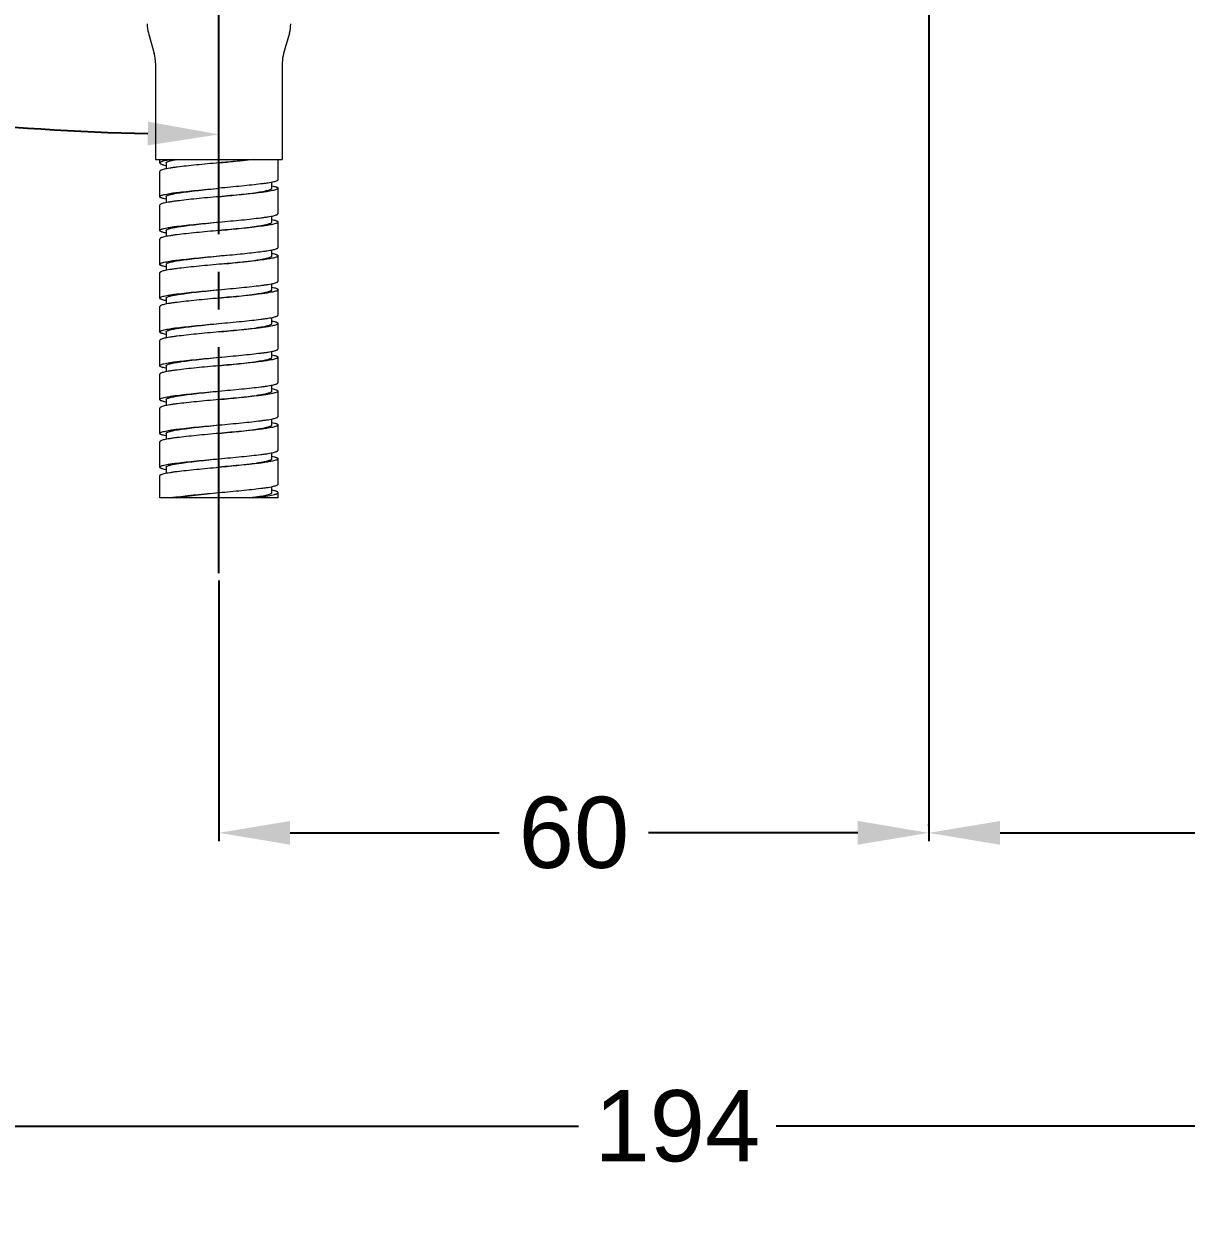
# Model space of a CAD drawing. Header units: millimetres. Extents: x 5859 to 6700, y -2125 to -1530.
# Drawn here: x 6477.3 to 6575.4, y -2013.7 to -1913.7 of the extents above; entities that cross this region are included whole.
import ezdxf

# ---------------------------------------------------------------- set-up
doc = ezdxf.new("R2010")
doc.units = ezdxf.units.MM
doc.linetypes.add('CENTER2', pattern=[28.575, 19.05, -3.175, 3.175, -3.175])
doc.layers.add('5', color=2, linetype='Continuous', lineweight=9)
doc.layers.add('CENTER', color=1, linetype='CENTER2')
doc.styles.get("Standard").update_dxf_attribs({"font": 'arial.ttf'})
doc.dimstyles.new('A4', dxfattribs={"dimtxt": 4, "dimasz": 3.5, "dimexe": 0.7, "dimexo": 0.625, "dimgap": 0.5, "dimtad": 1, "dimdec": 1, "dimdsep": 46, "dimtxsty": 'Standard', "dimcen": 2.5, "dimclrd": 5, "dimclre": 5, "dimclrt": 7, "dimadec": 3, "dimazin": 2, "dimtfac": 1, "dimtdec": 1, "dimtmove": 0, "dimatfit": 3, "dimfxl": 1.25, "dimarcsym": 0})

# ---------------------------------------------------------------- blocks, each defined once
blk = doc.blocks.new('*D98')
at = {"layer": '5', "color": 3, "lineweight": -2, "transparency": 16777216}
for p, q in [((6585.44, -1767.38), (6366.37, -1767.38)), ((6367.07, -1773.38), (6367.07, -1896.83)), ((6367.07, -2032.14), (6367.07, -1908.69)), ((6367.7, -2038.14), (6367.77, -2038.14))]:
    blk.add_line(p, q, dxfattribs=at)
at = {"layer": '5', "color": 3, "transparency": 16777216}
for points in [[(6366.07, -1773.38), (6368.07, -1773.38), (6367.07, -1767.38)], [(6366.07, -2032.14), (6368.07, -2032.14), (6367.07, -2038.14)]]:
    blk.add_solid(points, dxfattribs=at)
at = {"layer": '5', "color": 4, "transparency": 16777216, "insert": (6367.07, -1902.76), "char_height": 6, "attachment_point": 5}
blk.add_mtext('(1600)', dxfattribs=at)
blk = doc.blocks.new('*D114')
at = {"layer": '5', "color": 3, "lineweight": -2, "transparency": 16777216}
for start, end in [(256.419, 260.6819), (264.3103, 268.5808)]:
    blk.add_arc((6493.8, -1680.8), 242.24, start, end, dxfattribs=at)
at = {"layer": '5', "color": 3, "transparency": 16777216}
for points in [[(6436.67, -1917.23), (6437.16, -1915.29), (6431.1, -1914.78)], [(6487.81, -1921.96), (6487.79, -1923.96), (6493.8, -1923.03)]]:
    blk.add_solid(points, dxfattribs=at)
at = {"layer": '5', "color": 4, "transparency": 16777216, "insert": (6462.18, -1920.96), "char_height": 6, "attachment_point": 5}
blk.add_mtext('15°', dxfattribs=at)
blk = doc.blocks.new('*D120')
at = {"layer": '5', "color": 3, "lineweight": -2, "transparency": 16777216}
for p, q in [((6553.66, -1904.52), (6553.66, -1982.6)), ((6493.8, -1960.63), (6493.8, -1982.6)), ((6499.8, -1981.9), (6517.43, -1981.9)), ((6547.66, -1981.9), (6530.03, -1981.9))]:
    blk.add_line(p, q, dxfattribs=at)
at = {"layer": '5', "color": 3, "transparency": 16777216}
for points in [[(6499.8, -1980.9), (6499.8, -1982.9), (6493.8, -1981.9)], [(6547.66, -1980.9), (6547.66, -1982.9), (6553.66, -1981.9)]]:
    blk.add_solid(points, dxfattribs=at)
at = {"layer": '5', "color": 4, "transparency": 16777216, "insert": (6523.73, -1981.9), "char_height": 6, "attachment_point": 5}
blk.add_mtext('60', dxfattribs=at)
blk = doc.blocks.new('*D121')
at = {"layer": '5', "color": 3, "lineweight": -2, "transparency": 16777216}
for p, q in [((6553.66, -1981.27), (6553.66, -1981.2)), ((6559.66, -1981.9), (6581.77, -1981.9)), ((6623.41, -1981.9), (6601.31, -1981.9)), ((6629.41, -1982.17), (6629.41, -1981.2))]:
    blk.add_line(p, q, dxfattribs=at)
at = {"layer": '5', "color": 3, "transparency": 16777216}
for points in [[(6559.66, -1980.9), (6559.66, -1982.9), (6553.66, -1981.9)], [(6623.41, -1980.9), (6623.41, -1982.9), (6629.41, -1981.9)]]:
    blk.add_solid(points, dxfattribs=at)
at = {"layer": '5', "color": 4, "transparency": 16777216, "insert": (6591.54, -1981.9), "char_height": 6, "attachment_point": 5}
blk.add_mtext('75.7', dxfattribs=at)
blk = doc.blocks.new('*D122')
at = {"layer": '5', "color": 3, "lineweight": -2, "transparency": 16777216}
for p, q in [((6435.48, -1899.07), (6435.48, -2007.33)), ((6629.41, -1982.52), (6629.41, -2007.33)), ((6441.48, -2006.63), (6524.11, -2006.63)), ((6623.41, -2006.63), (6540.78, -2006.63))]:
    blk.add_line(p, q, dxfattribs=at)
at = {"layer": '5', "color": 3, "transparency": 16777216}
for points in [[(6441.48, -2005.63), (6441.48, -2007.63), (6435.48, -2006.63)], [(6623.41, -2005.63), (6623.41, -2007.63), (6629.41, -2006.63)]]:
    blk.add_solid(points, dxfattribs=at)
at = {"layer": '5', "color": 4, "transparency": 16777216, "insert": (6532.45, -2006.63), "char_height": 6, "attachment_point": 5}
blk.add_mtext('194', dxfattribs=at)

msp = doc.modelspace()

# ---------------------------------------------------------------- linework, layer by layer
at = {"lineweight": 20}
for p, q in [((6487.85, -1914.49), (6488.34, -1916.21)), ((6499.74, -1914.49), (6499.25, -1916.21)), ((6488.45, -1917), (6488.45, -1925.15)), ((6499.14, -1917), (6499.14, -1925.15)), ((6488.45, -1925.15), (6499.14, -1925.15)), ((6488.81, -1925.43), (6488.81, -1925.15)), ((6489.34, -1925.43), (6489.34, -1925.94)), ((6498.78, -1926.86), (6498.78, -1925.15)), ((6488.81, -1928.28), (6488.81, -1926.15)), ((6498.25, -1927.57), (6498.25, -1927.07)), ((6498.78, -1929.71), (6498.78, -1927.57)), ((6488.81, -1931.13), (6488.81, -1929)), ((6489.34, -1928.28), (6489.34, -1928.79)), ((6498.25, -1930.42), (6498.25, -1929.92)), ((6489.34, -1931.13), (6489.34, -1931.64)), ((6498.78, -1932.56), (6498.78, -1930.42)), ((6488.81, -1933.98), (6488.81, -1931.85)), ((6498.25, -1933.27), (6498.25, -1932.77)), ((6489.34, -1933.98), (6489.34, -1934.49)), ((6498.78, -1935.41), (6498.78, -1933.27)), ((6488.81, -1936.83), (6488.81, -1934.7)), ((6498.25, -1936.12), (6498.25, -1935.62)), ((6498.78, -1938.26), (6498.78, -1936.12)), ((6489.34, -1936.83), (6489.34, -1937.34)), ((6488.81, -1939.68), (6488.81, -1937.55)), ((6498.25, -1938.97), (6498.25, -1938.47)), ((6498.78, -1941.11), (6498.78, -1938.97)), ((6489.34, -1939.68), (6489.34, -1940.19)), ((6488.81, -1942.53), (6488.81, -1940.4)), ((6498.25, -1941.82), (6498.25, -1941.32)), ((6498.78, -1943.96), (6498.78, -1941.82)), ((6489.34, -1942.53), (6489.34, -1943.04)), ((6488.81, -1945.38), (6488.81, -1943.25)), ((6498.25, -1944.67), (6498.25, -1944.17)), ((6498.77, -1944.64), (6498.78, -1944.67)), ((6498.78, -1946.81), (6498.78, -1944.67)), ((6488.81, -1948.23), (6488.81, -1946.1)), ((6489.34, -1945.38), (6489.34, -1945.89)), ((6498.25, -1947.52), (6498.25, -1947.02)), ((6498.78, -1949.66), (6498.78, -1947.52)), ((6488.81, -1951.08), (6488.81, -1948.95)), ((6489.34, -1948.23), (6489.34, -1948.74)), ((6498.25, -1950.37), (6498.25, -1949.87)), ((6489.34, -1951.08), (6489.34, -1951.59)), ((6498.78, -1952.51), (6498.78, -1950.37)), ((6488.81, -1953.65), (6488.81, -1951.8)), ((6498.25, -1953.22), (6498.25, -1952.72)), ((6498.78, -1953.65), (6488.81, -1953.65)), ((6498.78, -1953.65), (6498.78, -1953.22))]:
    msp.add_line(p, q, dxfattribs=at)
for centre, radius, start, end in [((6490.59, -1913.7), 2.85, 180, 195.9454), ((6497, -1913.7), 2.85, 344.0546, 360), ((6485.6, -1917), 2.85, 0, 15.9454), ((6501.99, -1917), 2.85, 164.0546, 180), ((6492.08, -1919.17), 34.75, 277.1836, 277.7166)]:
    msp.add_arc(centre, radius, start, end, dxfattribs=at)
for points, start_tangent, end_tangent in [([(6489.77, -1925.15), (6489.36, -1925.22), (6489.19, -1925.25), (6489.06, -1925.29), (6488.95, -1925.33), (6488.87, -1925.36), (6488.84, -1925.38), (6488.83, -1925.4), (6488.81, -1925.43)], (-0.988329, -0.152335), (-0.000365, -1)), ([(6493.8, -1925.43), (6492.82, -1925.52), (6491.89, -1925.61), (6491.03, -1925.7), (6490.27, -1925.79), (6489.94, -1925.83), (6489.65, -1925.88), (6489.4, -1925.92), (6489.19, -1925.97), (6489.02, -1926.01), (6488.91, -1926.06), (6488.86, -1926.08), (6488.83, -1926.1), (6488.81, -1926.15)], (-0.99589, -0.090572), (-0.000306, -1)), ([(6488.81, -1925.43), (6488.84, -1925.49), (6488.88, -1925.51), (6488.94, -1925.54), (6489.01, -1925.56), (6489.1, -1925.59), (6489.33, -1925.64)], (-0.000365, -1), (0.979671, -0.200612)), ([(6489.34, -1925.43), (6489.4, -1925.36), (6489.47, -1925.33), (6489.56, -1925.29), (6489.69, -1925.25), (6489.83, -1925.22), (6490.2, -1925.15)], (0.000261, 1), (0.985424, 0.170114)), ([(6496.74, -1925.15), (6495.35, -1925.29), (6493.8, -1925.43)], (-0.993715, -0.111936), (-0.99589, -0.090572)), ([(6493.8, -1925.43), (6495.18, -1925.29), (6496.42, -1925.15)], (0.994852, 0.101335), (0.992135, 0.125169)), ([(6498.78, -1926.86), (6498.76, -1926.9), (6498.73, -1926.93), (6498.69, -1926.95), (6498.57, -1926.99), (6498.41, -1927.04), (6498.2, -1927.08), (6497.94, -1927.13), (6497.65, -1927.17), (6497.32, -1927.21), (6496.57, -1927.3), (6495.71, -1927.39), (6494.77, -1927.48), (6493.8, -1927.57)], (0.000193, -1), (-0.99589, -0.090572)), ([(6488.81, -1928.28), (6488.83, -1928.24), (6488.86, -1928.22), (6488.91, -1928.19), (6489.02, -1928.15), (6489.19, -1928.11), (6489.4, -1928.06), (6489.65, -1928.02), (6489.94, -1927.97), (6490.27, -1927.93), (6491.03, -1927.84), (6491.89, -1927.75), (6492.82, -1927.66), (6493.8, -1927.57)], (-0.000001, 1), (0.99589, 0.090572)), ([(6489.34, -1928.28), (6489.37, -1928.24), (6489.39, -1928.22), (6489.43, -1928.19), (6489.54, -1928.15), (6489.68, -1928.11), (6489.87, -1928.06), (6490.09, -1928.02), (6490.35, -1927.97), (6490.65, -1927.93), (6491.32, -1927.84), (6492.09, -1927.75), (6492.93, -1927.66), (6493.8, -1927.57)], (-0.000264, 1), (0.994852, 0.101335)), ([(6498.78, -1927.57), (6498.76, -1927.62), (6498.73, -1927.64), (6498.69, -1927.66), (6498.57, -1927.7), (6498.41, -1927.75), (6498.2, -1927.79), (6497.94, -1927.84), (6497.65, -1927.88), (6497.32, -1927.93), (6496.57, -1928.02), (6495.71, -1928.11), (6494.77, -1928.19), (6493.8, -1928.28)], (-0.000075, -1), (-0.99589, -0.090572)), ([(6493.8, -1928.28), (6494.67, -1928.19), (6495.5, -1928.11), (6496.27, -1928.02), (6496.95, -1927.93), (6497.24, -1927.88), (6497.5, -1927.84), (6497.72, -1927.79), (6497.91, -1927.75), (6498.06, -1927.7), (6498.16, -1927.66), (6498.2, -1927.64), (6498.23, -1927.62), (6498.25, -1927.57)], (0.994852, 0.101335), (-0.000192, 1)), ([(6498.26, -1927.36), (6498.49, -1927.41), (6498.58, -1927.44), (6498.65, -1927.47), (6498.71, -1927.49), (6498.75, -1927.52), (6498.78, -1927.57)], (0.979769, -0.200132), (-0.000075, -1)), ([(6489.33, -1928.49), (6489.11, -1928.44), (6489.02, -1928.41), (6488.94, -1928.39), (6488.88, -1928.36), (6488.84, -1928.34), (6488.81, -1928.28)], (-0.979775, 0.200102), (-0.000001, 1)), ([(6493.8, -1928.28), (6492.82, -1928.37), (6491.89, -1928.46), (6491.03, -1928.55), (6490.27, -1928.64), (6489.94, -1928.68), (6489.65, -1928.73), (6489.4, -1928.77), (6489.19, -1928.82), (6489.02, -1928.86), (6488.91, -1928.91), (6488.86, -1928.93), (6488.83, -1928.95), (6488.81, -1929)], (-0.99589, -0.090572), (0.000001, -1)), ([(6493.8, -1930.42), (6494.77, -1930.33), (6495.71, -1930.24), (6496.57, -1930.15), (6497.32, -1930.06), (6497.65, -1930.02), (6497.94, -1929.98), (6498.2, -1929.93), (6498.41, -1929.89), (6498.57, -1929.84), (6498.69, -1929.8), (6498.73, -1929.78), (6498.76, -1929.75), (6498.78, -1929.71)], (0.99589, 0.090572), (0.000628, 1)), ([(6488.81, -1931.13), (6488.83, -1931.09), (6488.86, -1931.07), (6488.91, -1931.04), (6489.02, -1931), (6489.19, -1930.96), (6489.4, -1930.91), (6489.65, -1930.87), (6489.94, -1930.82), (6490.27, -1930.78), (6491.03, -1930.69), (6491.89, -1930.6), (6492.82, -1930.51), (6493.8, -1930.42)], (-0.000001, 1), (0.99589, 0.090572)), ([(6489.33, -1931.34), (6489.11, -1931.29), (6489.02, -1931.26), (6488.94, -1931.24), (6488.88, -1931.21), (6488.84, -1931.19), (6488.81, -1931.13)], (-0.979778, 0.200087), (-0.000001, 1)), ([(6493.8, -1931.13), (6492.82, -1931.22), (6491.89, -1931.31), (6491.03, -1931.4), (6490.27, -1931.49), (6489.94, -1931.53), (6489.65, -1931.58), (6489.4, -1931.62), (6489.19, -1931.67), (6489.02, -1931.71), (6488.91, -1931.76), (6488.86, -1931.78), (6488.83, -1931.8), (6488.81, -1931.85)], (-0.99589, -0.090572), (0.000001, -1)), ([(6489.34, -1931.13), (6489.37, -1931.09), (6489.39, -1931.07), (6489.43, -1931.04), (6489.54, -1931), (6489.68, -1930.96), (6489.87, -1930.91), (6490.09, -1930.87), (6490.35, -1930.82), (6490.65, -1930.78), (6491.32, -1930.69), (6492.09, -1930.6), (6492.93, -1930.51), (6493.8, -1930.42)], (0.000008, 1), (0.994852, 0.101335)), ([(6498.78, -1930.42), (6498.76, -1930.47), (6498.73, -1930.49), (6498.69, -1930.51), (6498.57, -1930.55), (6498.41, -1930.6), (6498.2, -1930.64), (6497.94, -1930.69), (6497.65, -1930.73), (6497.32, -1930.78), (6496.57, -1930.87), (6495.71, -1930.96), (6494.77, -1931.04), (6493.8, -1931.13)], (-0.000628, -1), (-0.99589, -0.090572)), ([(6493.8, -1931.13), (6494.67, -1931.04), (6495.5, -1930.96), (6496.27, -1930.87), (6496.95, -1930.78), (6497.24, -1930.73), (6497.5, -1930.69), (6497.72, -1930.64), (6497.91, -1930.6), (6498.06, -1930.55), (6498.16, -1930.51), (6498.2, -1930.49), (6498.23, -1930.47), (6498.25, -1930.42)], (0.994852, 0.101335), (0.000313, 1)), ([(6498.26, -1930.21), (6498.49, -1930.26), (6498.58, -1930.29), (6498.65, -1930.32), (6498.71, -1930.34), (6498.75, -1930.37), (6498.78, -1930.42)], (0.979763, -0.200159), (-0.000628, -1)), ([(6494.5, -1933.21), (6495.37, -1933.13), (6496.18, -1933.04), (6496.92, -1932.96), (6497.56, -1932.88), (6497.84, -1932.84), (6498.09, -1932.8), (6498.3, -1932.76), (6498.47, -1932.72), (6498.61, -1932.68), (6498.71, -1932.64), (6498.74, -1932.62), (6498.76, -1932.6), (6498.78, -1932.56)], (0.995807, 0.09148), (0.001082, 0.999999)), ([(6498.26, -1933.06), (6498.49, -1933.11), (6498.58, -1933.14), (6498.65, -1933.17), (6498.71, -1933.19), (6498.75, -1933.22), (6498.78, -1933.27)], (0.979719, -0.200379), (-0.001082, -0.999999)), ([(6488.81, -1933.98), (6488.83, -1933.94), (6488.86, -1933.92), (6488.91, -1933.89), (6489.02, -1933.85), (6489.19, -1933.81), (6489.4, -1933.76), (6489.65, -1933.72), (6489.94, -1933.67), (6490.27, -1933.63), (6491.03, -1933.54), (6491.89, -1933.45), (6492.82, -1933.36), (6493.8, -1933.27)], (0.000002, 1), (0.99589, 0.090572)), ([(6489.33, -1934.19), (6489.11, -1934.14), (6489.02, -1934.11), (6488.94, -1934.09), (6488.88, -1934.06), (6488.84, -1934.04), (6488.81, -1933.98)], (-0.979781, 0.200071), (0.000002, 1)), ([(6493.8, -1933.98), (6492.82, -1934.07), (6491.89, -1934.16), (6491.03, -1934.25), (6490.27, -1934.34), (6489.94, -1934.38), (6489.65, -1934.43), (6489.4, -1934.47), (6489.19, -1934.52), (6489.02, -1934.56), (6488.91, -1934.61), (6488.86, -1934.63), (6488.83, -1934.65), (6488.81, -1934.7)], (-0.99589, -0.090572), (-0.000002, -1)), ([(6489.34, -1933.98), (6489.37, -1933.94), (6489.39, -1933.92), (6489.43, -1933.89), (6489.54, -1933.85), (6489.68, -1933.81), (6489.87, -1933.76), (6490.09, -1933.72), (6490.35, -1933.67), (6490.65, -1933.63), (6491.32, -1933.54), (6492.09, -1933.45), (6492.93, -1933.36), (6493.8, -1933.27)], (0.000381, 1), (0.994852, 0.101336)), ([(6493.8, -1933.27), (6493.97, -1933.25), (6494.5, -1933.21)], (0.99589, 0.090572), (0.995807, 0.09148)), ([(6494.5, -1933.92), (6494.33, -1933.94), (6493.8, -1933.98)], (-0.995807, -0.09148), (-0.99589, -0.090572)), ([(6494.43, -1933.92), (6495.2, -1933.84), (6495.93, -1933.76), (6496.59, -1933.68), (6497.16, -1933.59), (6497.41, -1933.55), (6497.63, -1933.51), (6497.81, -1933.47), (6497.97, -1933.43), (6498.09, -1933.39), (6498.18, -1933.35), (6498.21, -1933.33), (6498.23, -1933.31), (6498.25, -1933.27)], (0.994749, 0.102348), (-0.000379, 1)), ([(6498.78, -1933.27), (6498.76, -1933.31), (6498.74, -1933.33), (6498.71, -1933.35), (6498.61, -1933.39), (6498.47, -1933.43), (6498.3, -1933.47), (6498.09, -1933.51), (6497.84, -1933.55), (6497.56, -1933.59), (6496.92, -1933.68), (6496.18, -1933.76), (6495.37, -1933.84), (6494.5, -1933.92)], (-0.001082, -0.999999), (-0.995807, -0.09148)), ([(6488.81, -1936.83), (6488.83, -1936.79), (6488.86, -1936.77), (6488.91, -1936.74), (6489.02, -1936.7), (6489.19, -1936.66), (6489.4, -1936.61), (6489.65, -1936.57), (6489.94, -1936.52), (6490.27, -1936.48), (6491.03, -1936.39), (6491.89, -1936.3), (6492.82, -1936.21), (6493.8, -1936.12)], (0.000004, 1), (0.99589, 0.090572)), ([(6489.34, -1936.83), (6489.37, -1936.79), (6489.39, -1936.77), (6489.43, -1936.74), (6489.54, -1936.7), (6489.68, -1936.66), (6489.87, -1936.61), (6490.09, -1936.57), (6490.35, -1936.52), (6490.65, -1936.48), (6491.32, -1936.39), (6492.09, -1936.3), (6492.93, -1936.21), (6493.8, -1936.12)], (-0.000051, 1), (0.994852, 0.101335)), ([(6493.8, -1936.12), (6494.77, -1936.03), (6495.71, -1935.94), (6496.57, -1935.85), (6497.32, -1935.76), (6497.65, -1935.72), (6497.94, -1935.68), (6498.2, -1935.63), (6498.41, -1935.59), (6498.57, -1935.54), (6498.69, -1935.5), (6498.73, -1935.48), (6498.76, -1935.45), (6498.78, -1935.41)], (0.99589, 0.090572), (0.000908, 1)), ([(6498.78, -1936.12), (6498.76, -1936.17), (6498.73, -1936.19), (6498.69, -1936.21), (6498.57, -1936.25), (6498.41, -1936.3), (6498.2, -1936.34), (6497.94, -1936.39), (6497.65, -1936.43), (6497.32, -1936.48), (6496.57, -1936.57), (6495.71, -1936.66), (6494.77, -1936.74), (6493.8, -1936.83)], (-0.000908, -1), (-0.99589, -0.090572)), ([(6493.8, -1936.83), (6494.67, -1936.74), (6495.5, -1936.66), (6496.27, -1936.57), (6496.95, -1936.48), (6497.24, -1936.43), (6497.5, -1936.39), (6497.72, -1936.34), (6497.91, -1936.3), (6498.06, -1936.25), (6498.16, -1936.21), (6498.2, -1936.19), (6498.23, -1936.17), (6498.25, -1936.12)], (0.994852, 0.101335), (-0.000233, 1)), ([(6498.26, -1935.91), (6498.49, -1935.96), (6498.58, -1935.99), (6498.65, -1936.02), (6498.71, -1936.04), (6498.75, -1936.07), (6498.78, -1936.12)], (0.979761, -0.200171), (-0.000908, -1)), ([(6489.33, -1937.04), (6489.11, -1936.99), (6489.02, -1936.96), (6488.94, -1936.94), (6488.88, -1936.91), (6488.84, -1936.89), (6488.81, -1936.83)], (-0.979783, 0.200063), (0.000004, 1)), ([(6493.8, -1936.83), (6492.82, -1936.92), (6491.89, -1937.01), (6491.03, -1937.1), (6490.27, -1937.19), (6489.94, -1937.23), (6489.65, -1937.28), (6489.4, -1937.32), (6489.19, -1937.37), (6489.02, -1937.41), (6488.91, -1937.46), (6488.86, -1937.48), (6488.83, -1937.5), (6488.81, -1937.55)], (-0.99589, -0.090572), (-0.000004, -1)), ([(6488.81, -1939.68), (6488.83, -1939.64), (6488.86, -1939.62), (6488.91, -1939.59), (6489.02, -1939.55), (6489.19, -1939.51), (6489.4, -1939.46), (6489.65, -1939.42), (6489.94, -1939.37), (6490.27, -1939.33), (6491.03, -1939.24), (6491.89, -1939.15), (6492.82, -1939.06), (6493.8, -1938.97)], (0.000005, 1), (0.99589, 0.090572)), ([(6489.34, -1939.68), (6489.37, -1939.64), (6489.39, -1939.62), (6489.43, -1939.59), (6489.54, -1939.55), (6489.68, -1939.51), (6489.87, -1939.46), (6490.09, -1939.42), (6490.35, -1939.37), (6490.65, -1939.33), (6491.32, -1939.24), (6492.09, -1939.15), (6492.93, -1939.06), (6493.8, -1938.97)], (-0.000403, 1), (0.994852, 0.101335)), ([(6493.8, -1938.97), (6494.77, -1938.88), (6495.71, -1938.79), (6496.57, -1938.7), (6497.32, -1938.61), (6497.65, -1938.57), (6497.94, -1938.53), (6498.2, -1938.48), (6498.41, -1938.44), (6498.57, -1938.39), (6498.69, -1938.35), (6498.73, -1938.33), (6498.76, -1938.3), (6498.78, -1938.26)], (0.99589, 0.090572), (0.000461, 1)), ([(6498.78, -1938.97), (6498.76, -1939.02), (6498.73, -1939.04), (6498.69, -1939.06), (6498.57, -1939.1), (6498.41, -1939.15), (6498.2, -1939.19), (6497.94, -1939.24), (6497.65, -1939.28), (6497.32, -1939.33), (6496.57, -1939.42), (6495.71, -1939.51), (6494.77, -1939.59), (6493.8, -1939.68)], (-0.000461, -1), (-0.99589, -0.090572)), ([(6493.8, -1939.68), (6494.67, -1939.59), (6495.5, -1939.51), (6496.27, -1939.42), (6496.95, -1939.33), (6497.24, -1939.28), (6497.5, -1939.24), (6497.72, -1939.19), (6497.91, -1939.15), (6498.06, -1939.1), (6498.16, -1939.06), (6498.2, -1939.04), (6498.23, -1939.02), (6498.25, -1938.97)], (0.994852, 0.101335), (0.000293, 1)), ([(6498.26, -1938.76), (6498.49, -1938.81), (6498.58, -1938.84), (6498.65, -1938.87), (6498.71, -1938.89), (6498.75, -1938.92), (6498.78, -1938.97)], (0.979761, -0.200171), (-0.000461, -1)), ([(6489.33, -1939.89), (6489.11, -1939.84), (6489.02, -1939.81), (6488.94, -1939.79), (6488.88, -1939.76), (6488.84, -1939.74), (6488.81, -1939.68)], (-0.979784, 0.200057), (0.000005, 1)), ([(6493.8, -1939.68), (6492.82, -1939.77), (6491.89, -1939.86), (6491.03, -1939.95), (6490.27, -1940.04), (6489.94, -1940.08), (6489.65, -1940.13), (6489.4, -1940.17), (6489.19, -1940.22), (6489.02, -1940.26), (6488.91, -1940.31), (6488.86, -1940.33), (6488.83, -1940.35), (6488.81, -1940.4)], (-0.99589, -0.090572), (-0.000005, -1)), ([(6493.8, -1941.82), (6494.77, -1941.73), (6495.71, -1941.64), (6496.57, -1941.55), (6497.32, -1941.46), (6497.65, -1941.42), (6497.94, -1941.38), (6498.2, -1941.33), (6498.41, -1941.29), (6498.57, -1941.24), (6498.69, -1941.2), (6498.73, -1941.18), (6498.76, -1941.15), (6498.78, -1941.11)], (0.99589, 0.090572), (-0.000041, 1)), ([(6488.81, -1942.53), (6488.83, -1942.49), (6488.86, -1942.47), (6488.91, -1942.44), (6489.02, -1942.4), (6489.19, -1942.36), (6489.4, -1942.31), (6489.65, -1942.27), (6489.94, -1942.22), (6490.27, -1942.18), (6491.03, -1942.09), (6491.89, -1942), (6492.82, -1941.91), (6493.8, -1941.82)], (0.000007, 1), (0.99589, 0.090572)), ([(6489.34, -1942.53), (6489.37, -1942.49), (6489.39, -1942.47), (6489.43, -1942.44), (6489.54, -1942.4), (6489.68, -1942.36), (6489.87, -1942.31), (6490.09, -1942.27), (6490.35, -1942.22), (6490.65, -1942.18), (6491.32, -1942.09), (6492.09, -1942), (6492.93, -1941.91), (6493.8, -1941.82)], (-0.000328, 1), (0.994852, 0.101335)), ([(6498.78, -1941.82), (6498.76, -1941.87), (6498.73, -1941.89), (6498.69, -1941.91), (6498.57, -1941.95), (6498.41, -1942), (6498.2, -1942.04), (6497.94, -1942.09), (6497.65, -1942.13), (6497.32, -1942.18), (6496.57, -1942.27), (6495.71, -1942.36), (6494.77, -1942.44), (6493.8, -1942.53)], (0.000041, -1), (-0.99589, -0.090572)), ([(6493.8, -1942.53), (6494.67, -1942.44), (6495.5, -1942.36), (6496.27, -1942.27), (6496.95, -1942.18), (6497.24, -1942.13), (6497.5, -1942.09), (6497.72, -1942.04), (6497.91, -1942), (6498.06, -1941.95), (6498.16, -1941.91), (6498.2, -1941.89), (6498.23, -1941.87), (6498.25, -1941.82)], (0.994852, 0.101335), (0.000406, 1)), ([(6498.26, -1941.61), (6498.49, -1941.66), (6498.58, -1941.69), (6498.65, -1941.72), (6498.71, -1941.74), (6498.75, -1941.77), (6498.78, -1941.82)], (0.979762, -0.200168), (0.000041, -1)), ([(6489.33, -1942.74), (6489.11, -1942.69), (6489.02, -1942.66), (6488.94, -1942.64), (6488.88, -1942.61), (6488.84, -1942.59), (6488.81, -1942.53)], (-0.979785, 0.200054), (0.000007, 1)), ([(6493.8, -1942.53), (6492.82, -1942.62), (6491.89, -1942.71), (6491.03, -1942.8), (6490.27, -1942.89), (6489.94, -1942.93), (6489.65, -1942.98), (6489.4, -1943.02), (6489.19, -1943.07), (6489.02, -1943.11), (6488.91, -1943.16), (6488.86, -1943.18), (6488.83, -1943.2), (6488.81, -1943.25)], (-0.99589, -0.090572), (-0.000007, -1)), ([(6493.8, -1944.67), (6494.77, -1944.58), (6495.71, -1944.49), (6496.57, -1944.4), (6497.32, -1944.31), (6497.65, -1944.27), (6497.94, -1944.23), (6498.2, -1944.18), (6498.41, -1944.14), (6498.57, -1944.09), (6498.69, -1944.05), (6498.73, -1944.03), (6498.76, -1944), (6498.78, -1943.96)], (0.99589, 0.090572), (-0.000181, 1)), ([(6488.81, -1945.38), (6488.83, -1945.34), (6488.86, -1945.32), (6488.91, -1945.29), (6489.02, -1945.25), (6489.19, -1945.21), (6489.4, -1945.16), (6489.65, -1945.12), (6489.94, -1945.07), (6490.27, -1945.03), (6491.03, -1944.94), (6491.89, -1944.85), (6492.82, -1944.76), (6493.8, -1944.67)], (0.000009, 1), (0.99589, 0.090572)), ([(6489.34, -1945.38), (6489.37, -1945.34), (6489.39, -1945.32), (6489.43, -1945.29), (6489.54, -1945.25), (6489.68, -1945.21), (6489.87, -1945.16), (6490.09, -1945.12), (6490.35, -1945.07), (6490.65, -1945.03), (6491.32, -1944.94), (6492.09, -1944.85), (6492.93, -1944.76), (6493.8, -1944.67)], (0.00018, 1), (0.994852, 0.101335)), ([(6493.8, -1945.38), (6494.67, -1945.29), (6495.5, -1945.21), (6496.27, -1945.12), (6496.95, -1945.03), (6497.24, -1944.98), (6497.5, -1944.94), (6497.72, -1944.89), (6497.91, -1944.85), (6498.06, -1944.8), (6498.16, -1944.76), (6498.2, -1944.74), (6498.23, -1944.72), (6498.25, -1944.67)], (0.994852, 0.101335), (0.000492, 1)), ([(6498.78, -1944.67), (6498.76, -1944.72), (6498.73, -1944.74), (6498.69, -1944.76), (6498.57, -1944.8), (6498.41, -1944.85), (6498.2, -1944.89), (6497.94, -1944.94), (6497.65, -1944.98), (6497.32, -1945.03), (6496.57, -1945.12), (6495.71, -1945.21), (6494.77, -1945.29), (6493.8, -1945.38)], (0.000181, -1), (-0.99589, -0.090572)), ([(6498.26, -1944.46), (6498.46, -1944.51), (6498.61, -1944.55), (6498.71, -1944.59), (6498.77, -1944.64)], (0.979715, -0.200396), (0.613956, -0.78934)), ([(6489.33, -1945.59), (6489.11, -1945.54), (6489.02, -1945.51), (6488.94, -1945.49), (6488.88, -1945.46), (6488.84, -1945.44), (6488.81, -1945.38)], (-0.979783, 0.200061), (0.000009, 1)), ([(6493.8, -1945.38), (6492.82, -1945.47), (6491.89, -1945.56), (6491.03, -1945.65), (6490.27, -1945.74), (6489.94, -1945.78), (6489.65, -1945.83), (6489.4, -1945.87), (6489.19, -1945.92), (6489.02, -1945.96), (6488.91, -1946.01), (6488.86, -1946.03), (6488.83, -1946.05), (6488.81, -1946.1)], (-0.99589, -0.090572), (-0.000009, -1)), ([(6493.8, -1947.52), (6494.77, -1947.43), (6495.71, -1947.34), (6496.57, -1947.25), (6497.32, -1947.16), (6497.65, -1947.12), (6497.94, -1947.08), (6498.2, -1947.03), (6498.41, -1946.99), (6498.57, -1946.94), (6498.69, -1946.9), (6498.73, -1946.88), (6498.76, -1946.85), (6498.78, -1946.81)], (0.99589, 0.090572), (-0.001031, 0.999999)), ([(6488.81, -1948.23), (6488.83, -1948.19), (6488.86, -1948.17), (6488.91, -1948.14), (6489.02, -1948.1), (6489.19, -1948.06), (6489.4, -1948.01), (6489.65, -1947.97), (6489.94, -1947.92), (6490.27, -1947.88), (6491.03, -1947.79), (6491.89, -1947.7), (6492.82, -1947.61), (6493.8, -1947.52)], (0.000011, 1), (0.99589, 0.090572)), ([(6489.34, -1948.23), (6489.37, -1948.19), (6489.39, -1948.17), (6489.43, -1948.14), (6489.54, -1948.1), (6489.68, -1948.06), (6489.87, -1948.01), (6490.09, -1947.97), (6490.35, -1947.92), (6490.65, -1947.88), (6491.32, -1947.79), (6492.09, -1947.7), (6492.93, -1947.61), (6493.8, -1947.52)], (0.000205, 1), (0.994852, 0.101335)), ([(6493.8, -1948.23), (6494.67, -1948.14), (6495.5, -1948.06), (6496.27, -1947.97), (6496.95, -1947.88), (6497.24, -1947.83), (6497.5, -1947.79), (6497.72, -1947.74), (6497.91, -1947.7), (6498.06, -1947.65), (6498.16, -1947.61), (6498.2, -1947.59), (6498.23, -1947.57), (6498.25, -1947.52)], (0.994852, 0.101335), (-0.000408, 1)), ([(6498.78, -1947.52), (6498.76, -1947.57), (6498.73, -1947.59), (6498.69, -1947.61), (6498.57, -1947.65), (6498.41, -1947.7), (6498.2, -1947.74), (6497.94, -1947.79), (6497.65, -1947.83), (6497.32, -1947.88), (6496.57, -1947.97), (6495.71, -1948.06), (6494.77, -1948.14), (6493.8, -1948.23)], (0.001031, -0.999999), (-0.99589, -0.090572)), ([(6498.26, -1947.31), (6498.49, -1947.36), (6498.58, -1947.39), (6498.65, -1947.42), (6498.71, -1947.44), (6498.75, -1947.47), (6498.78, -1947.52)], (0.979765, -0.200149), (0.001031, -0.999999)), ([(6489.33, -1948.44), (6489.11, -1948.39), (6489.02, -1948.36), (6488.94, -1948.34), (6488.88, -1948.31), (6488.84, -1948.29), (6488.81, -1948.23)], (-0.97978, 0.20008), (0.000011, 1)), ([(6493.8, -1948.23), (6492.82, -1948.32), (6491.89, -1948.41), (6491.03, -1948.5), (6490.27, -1948.59), (6489.94, -1948.63), (6489.65, -1948.68), (6489.4, -1948.72), (6489.19, -1948.77), (6489.02, -1948.81), (6488.91, -1948.86), (6488.86, -1948.88), (6488.83, -1948.9), (6488.81, -1948.95)], (-0.99589, -0.090572), (-0.000011, -1)), ([(6493.8, -1950.37), (6494.77, -1950.28), (6495.71, -1950.19), (6496.57, -1950.1), (6497.32, -1950.01), (6497.65, -1949.97), (6497.94, -1949.93), (6498.2, -1949.88), (6498.41, -1949.84), (6498.57, -1949.79), (6498.69, -1949.75), (6498.73, -1949.73), (6498.76, -1949.7), (6498.78, -1949.66)], (0.99589, 0.090572), (-0.000964, 1)), ([(6488.81, -1951.08), (6488.83, -1951.04), (6488.86, -1951.02), (6488.91, -1950.99), (6489.02, -1950.95), (6489.19, -1950.91), (6489.4, -1950.86), (6489.65, -1950.82), (6489.94, -1950.77), (6490.27, -1950.73), (6491.03, -1950.64), (6491.89, -1950.55), (6492.82, -1950.46), (6493.8, -1950.37)], (0.000013, 1), (0.99589, 0.090572)), ([(6489.33, -1951.29), (6489.11, -1951.24), (6489.02, -1951.21), (6488.94, -1951.19), (6488.88, -1951.16), (6488.84, -1951.14), (6488.81, -1951.08)], (-0.979774, 0.200108), (0.000013, 1)), ([(6488.81, -1951.8), (6488.83, -1951.75), (6488.86, -1951.73), (6488.91, -1951.71), (6489.02, -1951.66), (6489.19, -1951.62), (6489.4, -1951.57), (6489.65, -1951.53), (6489.94, -1951.48), (6490.27, -1951.44), (6491.03, -1951.35), (6491.89, -1951.26), (6492.82, -1951.17), (6493.8, -1951.08)], (-0.000107, 1), (0.99589, 0.090572)), ([(6489.34, -1951.08), (6489.37, -1951.04), (6489.39, -1951.02), (6489.43, -1950.99), (6489.54, -1950.95), (6489.68, -1950.91), (6489.87, -1950.86), (6490.09, -1950.82), (6490.35, -1950.77), (6490.65, -1950.73), (6491.32, -1950.64), (6492.09, -1950.55), (6492.93, -1950.46), (6493.8, -1950.37)], (-0.000361, 1), (0.994852, 0.101335)), ([(6493.8, -1951.08), (6494.67, -1950.99), (6495.5, -1950.91), (6496.27, -1950.82), (6496.95, -1950.73), (6497.24, -1950.68), (6497.5, -1950.64), (6497.72, -1950.59), (6497.91, -1950.55), (6498.06, -1950.5), (6498.16, -1950.46), (6498.2, -1950.44), (6498.23, -1950.42), (6498.25, -1950.37)], (0.994852, 0.101335), (0.000399, 1)), ([(6498.78, -1950.37), (6498.76, -1950.42), (6498.73, -1950.44), (6498.69, -1950.46), (6498.57, -1950.5), (6498.41, -1950.55), (6498.2, -1950.59), (6497.94, -1950.64), (6497.65, -1950.68), (6497.32, -1950.73), (6496.57, -1950.82), (6495.71, -1950.91), (6494.77, -1950.99), (6493.8, -1951.08)], (0.000964, -1), (-0.99589, -0.090572)), ([(6498.26, -1950.16), (6498.49, -1950.21), (6498.58, -1950.24), (6498.65, -1950.27), (6498.71, -1950.29), (6498.75, -1950.32), (6498.78, -1950.37)], (0.979768, -0.200136), (0.000964, -1)), ([(6493.8, -1953.22), (6494.77, -1953.13), (6495.71, -1953.04), (6496.57, -1952.95), (6497.32, -1952.86), (6497.65, -1952.82), (6497.94, -1952.78), (6498.2, -1952.73), (6498.41, -1952.69), (6498.57, -1952.64), (6498.69, -1952.6), (6498.73, -1952.58), (6498.76, -1952.55), (6498.78, -1952.51)], (0.99589, 0.090572), (-0.000547, 1)), ([(6498.78, -1953.22), (6498.75, -1953.17), (6498.71, -1953.14), (6498.65, -1953.12), (6498.58, -1953.09), (6498.49, -1953.06), (6498.27, -1953.01)], (0.000291, 1), (-0.979688, 0.200528)), ([(6489.77, -1953.65), (6489.87, -1953.63), (6490.19, -1953.59)], (0.988329, 0.152334), (0.991455, 0.130452)), ([(6490.19, -1953.59), (6490.96, -1953.5), (6491.84, -1953.4), (6493.8, -1953.22)], (0.991455, 0.130452), (0.99589, 0.090572)), ([(6490.2, -1953.65), (6490.91, -1953.54), (6491.78, -1953.43), (6493.8, -1953.22)], (0.985425, 0.170113), (0.994852, 0.101335)), ([(6496.74, -1953.65), (6497.6, -1953.54), (6498.24, -1953.43), (6498.48, -1953.38), (6498.57, -1953.35), (6498.65, -1953.33), (6498.71, -1953.3), (6498.75, -1953.27), (6498.78, -1953.22)], (0.993715, 0.111937), (0.000291, 1)), ([(6496.75, -1953.61), (6497.08, -1953.56), (6497.38, -1953.51), (6497.64, -1953.46), (6497.86, -1953.41), (6498.03, -1953.36), (6498.15, -1953.32), (6498.19, -1953.29), (6498.23, -1953.27), (6498.25, -1953.22)], (0.990891, 0.134669), (-0.000124, 1))]:
    msp.add_spline(points, degree=3, dxfattribs=dict(at, start_tangent=start_tangent, end_tangent=end_tangent))
at = {"layer": 'CENTER'}
msp.add_line((6493.8, -1960.01), (6493.8, -1844.49), dxfattribs=at)

# ---------------------------------------------------------------- dimensions: what is measured, and where the dimension line sits
at = {"layer": '5'}
dim = msp.add_linear_dim(base=(6367.07, -2038.14), p1=(6586.07, -1767.38), p2=(6367.07, -2038.14), angle=90, text='(1600)', dimstyle='A4', override={"dimtxt": 6, "dimasz": 6, "dimgap": 2, "dimtad": 0, "dimtih": 1, "dimclrd": 3, "dimclre": 3, "dimclrt": 4}, dxfattribs=at)
dim.commit()
dim.dimension.update_dxf_attribs({"geometry": '*D98', "text_midpoint": (6367.07, -1902.76)})
dim = msp.add_angular_dim_2l(base=(6451.7329, -1919.3542), line1=((6493.7973, -1960.0054), (6493.7973, -1844.4887)), line2=((6446.4271, -1857.584), (6430.302, -1917.7627)), dimstyle='A4', override={"dimtxt": 6, "dimasz": 6, "dimgap": 2, "dimtad": 0, "dimtih": 1, "dimclrd": 3, "dimclre": 3, "dimclrt": 4}, dxfattribs=at)
dim.commit()
dim.dimension.update_dxf_attribs({"geometry": '*D114', "text_midpoint": (6462.1787, -1920.962)})
for base, p1, p2, text, picture, middle in [((6629.41, -2006.63), (6435.48, -1898.44), (6629.41, -1981.9), '194', '*D122', (6532.45, -2006.63)), ((6553.66, -1981.9), (6493.8, -1960.01), (6553.66, -1903.89), '60', '*D120', (6523.73, -1981.9))]:
    dim = msp.add_linear_dim(base=base, p1=p1, p2=p2, text=text, dimstyle='A4', override={"dimtxt": 6, "dimasz": 6, "dimgap": 2, "dimtad": 0, "dimtih": 1, "dimclrd": 3, "dimclre": 3, "dimclrt": 4}, dxfattribs=at)
    dim.commit()
    dim.dimension.update_dxf_attribs({"geometry": picture, "text_midpoint": middle})
dim = msp.add_linear_dim(base=(6629.4123, -1981.8955), p1=(6553.6627, -1981.8955), p2=(6629.4123, -1982.7955), dimstyle='A4', override={"dimtxt": 6, "dimasz": 6, "dimgap": 2, "dimtad": 0, "dimtih": 1, "dimclrd": 3, "dimclre": 3, "dimclrt": 4}, dxfattribs=at)
dim.commit()
dim.dimension.update_dxf_attribs({"geometry": '*D121', "text_midpoint": (6591.5375, -1981.8955)})

doc.saveas('drawing.dxf')
